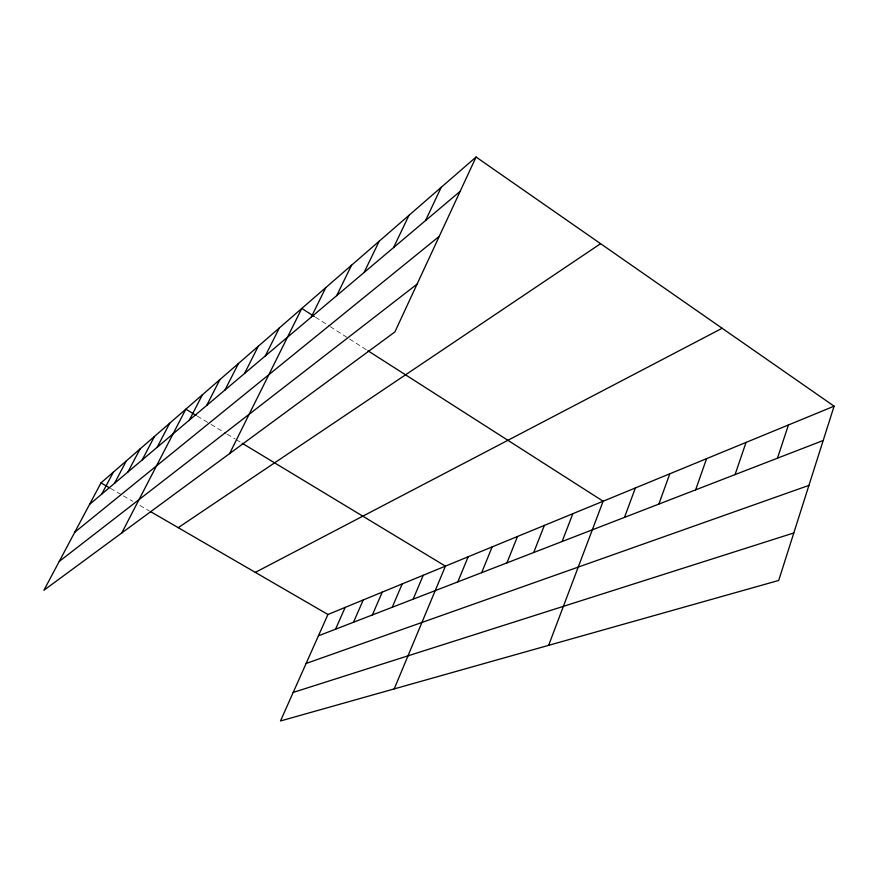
<?xml version="1.0" encoding="UTF-8"?>
<svg xmlns="http://www.w3.org/2000/svg" width="878" height="878" viewBox="0 0 878 878"><rect width="100%" height="100%" fill="white"/><g stroke="black" fill="none" stroke-linecap="round" stroke-linejoin="round"><path stroke-width="0.66" stroke-dasharray="4.39 3.29" d="M110.43 488.355L122.218 495.192M123.392 495.872L132.83 501.349M139.898 505.443L149.183 510.831M197.32 416.117L209.952 423.756M211.104 424.458L226.03 433.48M227.182 434.171L235.249 439.055M236.412 439.757L241.044 442.556M315.465 317.199L329.151 325.947M330.293 326.671L348.522 338.348M349.663 339.073L366.774 350.015"/><path stroke-width="1.32" d="M834.1 406.174L778.709 580.446L280.488 720.97L327.933 614.49L834.1 406.174L476.074 157.03L101.003 482.889L43.9 590.268L394.859 331.972L476.074 157.03M777.469 458.195L788.433 424.974M735.062 474.603L746.048 442.413M695.628 489.858L706.592 458.645M658.851 504.093L669.793 473.791M624.499 517.383L635.376 487.959M548.64 645.341L603.131 501.228L367.915 350.75M562.107 541.528L572.84 513.696M533.703 552.525L544.349 525.417M506.935 562.875L517.493 536.48M481.682 572.654L492.13 546.917M457.811 581.894L468.15 556.784M394.2 688.901L445.431 566.134L242.196 443.258M413.143 599.18L423.251 575.255M392.225 607.269L402.223 583.914M372.371 614.951L382.237 592.134M353.494 622.261L363.251 599.948M335.539 629.208L345.164 607.389M425.512 220.608L441.184 187.343M393.585 247.574L408.983 215.308M364.074 272.509L379.197 241.198M336.691 295.634L351.54 265.222M311.229 317.145L325.804 287.578M229.597 453.597L301.791 308.441L314.324 316.464M265.299 355.941L279.336 327.955M244.523 373.501L258.286 346.239M225.009 389.975L238.52 363.415M206.67 405.471L219.928 379.57M189.385 420.068L202.39 394.804M121.757 532.968L185.84 409.181L196.178 415.426M157.195 447.264L169.728 423.185M142.192 459.94L154.484 436.421M127.979 471.936L140.052 448.954M114.513 483.317L126.366 460.851M101.727 494.116L113.361 472.144M89.567 504.389L460.138 191.36M74.751 532.244L439.241 236.358M59.232 561.448L417.061 284.143M178.212 527.656L600.596 243.689M255.322 572.379L722.155 328.273M318.418 635.826L823.191 440.493M306.104 663.472L808.923 485.391M293.208 692.413L793.8 532.957M101.003 482.889L109.256 487.674M150.347 511.501L327.933 614.49"/></g></svg>
